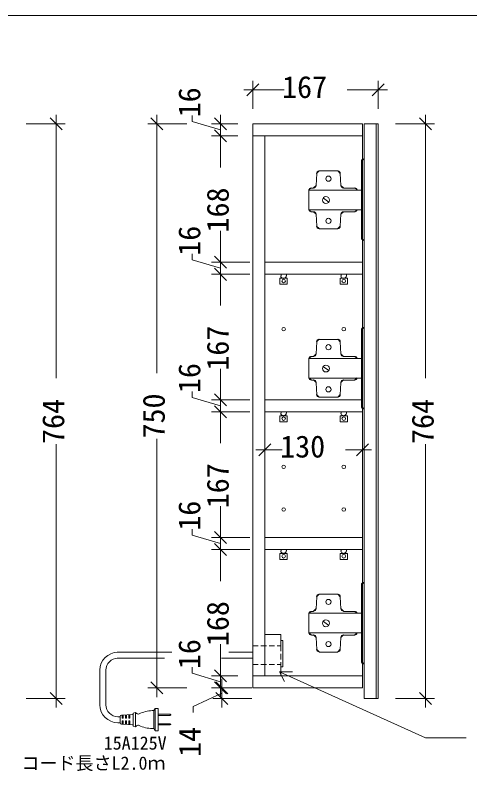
# Model space of a CAD drawing. Units: millimetres, scale not verified. Extents: x -1249 to 1249, y -827 to 827.
# Drawn here: x -14 to 591, y -196 to 827 of the extents above; entities that cross this region are included whole.
import ezdxf
from ezdxf.enums import TextEntityAlignment as Align

# ---------------------------------------------------------------- set-up
doc = ezdxf.new("R2010")
doc.units = ezdxf.units.MM
doc.header["$LTSCALE"] = 6
doc.linetypes.add('DASHED1', pattern=[1.8, 1.2, -0.6])
doc.layers.add('0-0_0', color=8, linetype='Continuous', lineweight=18)
doc.layers.add('0-1', color=7, linetype='Continuous', lineweight=15)
doc.styles.add('ＭＳ ゴシック', font='')
doc.styles.get('ＭＳ ゴシック').set_extended_font_data('MS Gothic')

msp = doc.modelspace()

# ---------------------------------------------------------------- linework, layer by layer
at = {"layer": '0-0_0', "color": 1}
for p, q in [((302.144, 702.181), (302.144, 739.302)), ((469.188, 702.181), (469.188, 739.302)), ((290.134, 727.292), (343.632, 727.292)), ((310.15, 735.299), (294.137, 719.286)), ((481.197, 727.292), (427.7, 727.292)), ((461.181, 719.286), (477.194, 735.299)), ((48.12, 674.158), (32.107, 690.171)), ((40.114, 694.174), (40.114, 344.073)), ((182.047, 674.158), (166.397, 690.171)), ((174.404, 694.174), (174.404, 350.624)), ((267.206, 674.158), (251.193, 690.171)), ((259.2, 654.142), (259.2, 694.174)), ((540.154, 674.158), (524.141, 690.171)), ((532.148, 694.174), (532.148, 344.073)), ((0.081, 682.165), (52.123, 682.165)), ((214.072, 682.165), (162.394, 682.165)), ((282.127, 682.165), (247.19, 682.165)), ((259.2, 678.161), (259.2, 623.936)), ((492.115, 682.165), (544.157, 682.165)), ((259.2, 486.006), (259.2, 539.868)), ((259.2, 469.993), (259.2, 510.026)), ((259.2, 494.013), (259.2, 440.515)), ((259.2, 302.949), (259.2, 356.447)), ((259.2, 286.936), (259.2, 326.969)), ((259.2, 310.956), (259.2, 257.458)), ((40.114, -94.099), (40.114, 256.002)), ((174.404, -80.27), (174.404, 263.281)), ((326.163, 256.73), (310.15, 240.717)), ((318.156, 248.724), (318.156, 260.733)), ((440.073, 240.717), (456.086, 256.73)), ((448.08, 248.724), (448.08, 260.733)), ((532.148, -94.099), (532.148, 256.002)), ((306.147, 248.724), (341.084, 248.724)), ((460.089, 248.724), (425.516, 248.724)), ((259.2, 119.892), (259.2, 173.39)), ((259.2, 103.879), (259.2, 143.912)), ((259.2, 127.899), (259.2, 74.037)), ((259.2, -64.257), (259.2, -10.031)), ((259.2, -80.27), (259.2, -40.237)), ((166.397, -60.253), (182.047, -76.266)), ((251.193, -60.253), (267.206, -76.266)), ((268.662, -76.266), (252.649, -60.253)), ((260.655, -94.099), (260.655, -56.25)), ((214.072, -68.26), (162.394, -68.26)), ((282.127, -68.26), (247.19, -68.26)), ((300.688, -68.26), (248.646, -68.26)), ((32.107, -74.083), (48.12, -90.096)), ((252.649, -74.083), (268.662, -90.096)), ((524.141, -74.083), (540.154, -90.096)), ((0.081, -82.089), (52.123, -82.089)), ((300.688, -82.089), (248.646, -82.089)), ((492.115, -82.089), (544.157, -82.089))]:
    msp.add_line(p, q, dxfattribs=at)
at = {"layer": '0-0_0', "color": 7}
for p, q in [((302.144, -52.247), (302.144, 666.152)), ((302.144, 666.152), (318.156, 666.152)), ((318.156, 666.152), (318.156, -52.247)), ((318.156, -52.247), (302.144, -52.247))]:
    msp.add_line(p, q, dxfattribs=at)
at = {"layer": '0-0_0'}
for p, q in [((446.624, 632.124), (450.081, 635.582)), ((386.939, 616.111), (390.397, 619.569)), ((415.144, 619.569), (418.601, 616.111)), ((376.495, 594.412), (379.843, 597.005)), ((386.208, 600.305), (382.754, 597.005)), ((422.786, 597.005), (419.333, 600.305)), ((437.708, 597.005), (441.055, 594.412)), ((379.843, 565.343), (376.495, 567.936)), ((382.754, 565.343), (386.208, 562.043)), ((419.333, 562.043), (422.786, 565.343)), ((441.055, 567.936), (437.708, 565.343)), ((390.397, 542.779), (386.939, 546.237)), ((418.601, 546.237), (415.144, 542.779)), ((450.081, 527.13), (446.624, 530.588)), ((446.624, 407.943), (450.081, 411.4)), ((386.939, 392.294), (390.397, 395.751)), ((415.144, 395.751), (418.601, 392.294)), ((376.495, 370.231), (379.843, 372.824)), ((386.208, 376.124), (382.754, 372.824)), ((422.786, 372.824), (419.333, 376.124)), ((437.708, 372.824), (441.055, 370.231)), ((379.843, 341.526), (376.495, 344.119)), ((382.754, 341.526), (386.208, 338.226)), ((419.333, 338.226), (422.786, 341.526)), ((441.055, 344.119), (437.708, 341.526)), ((390.397, 318.598), (386.939, 322.056)), ((418.601, 322.056), (415.144, 318.598)), ((450.081, 302.949), (446.624, 306.406)), ((446.624, 68.76), (450.081, 72.217)), ((386.939, 53.111), (390.397, 56.568)), ((415.144, 56.568), (418.601, 53.111)), ((376.495, 31.048), (379.843, 33.641)), ((386.208, 37.305), (382.754, 34.005)), ((422.786, 34.005), (419.333, 37.305)), ((437.708, 33.641), (441.055, 31.048)), ((379.843, 2.343), (376.495, 4.935)), ((382.754, 2.343), (386.208, -0.958)), ((419.333, -0.958), (422.786, 2.343)), ((441.055, 4.935), (437.708, 2.343)), ((390.397, -20.221), (386.939, -16.764)), ((418.601, -16.764), (415.144, -20.221)), ((450.081, -36.234), (446.624, -32.777))]:
    msp.add_line(p, q, dxfattribs=at)
at = {"layer": '0-0_0', "color": 7, "lineweight": 15}
for p, q in [((343.632, 476.908), (342.54, 476.908)), ((423.696, 476.908), (422.605, 476.908)), ((343.632, 293.851), (342.54, 293.851)), ((423.696, 293.851), (422.605, 293.851)), ((343.632, 110.794), (342.54, 110.794)), ((423.696, 110.794), (422.605, 110.794))]:
    msp.add_line(p, q, dxfattribs=at)
at = {"layer": '0-0_0', "color": 7}
for points in [[(-1249.379, -826.86), (1248.863, -826.86), (1248.863, 826.506), (-1249.379, 826.506)], [(302.144, -68.26), (302.144, 682.165), (448.08, 682.165), (448.08, -68.26)], [(302.144, 666.152), (302.144, 682.165), (448.08, 682.165), (448.08, 666.152)], [(466.276, 682.165), (466.276, -82.089), (469.188, -82.089), (469.188, 682.165), (450.263, 682.165), (450.263, -82.089), (466.276, -82.089)], [(318.156, 482.003), (318.156, 498.016), (448.08, 498.016), (448.08, 482.003)], [(318.156, 298.946), (318.156, 314.959), (448.08, 314.959), (448.08, 298.946)], [(318.156, 115.889), (318.156, 131.902), (448.08, 131.902), (448.08, 115.889)], [(302.144, -68.26), (302.144, -52.247), (448.08, -52.247), (448.08, -68.26)]]:
    msp.add_lwpolyline(points, close=True, dxfattribs=at)
at = {"layer": '0-0_0', "color": 1}
for points in [[(259.2, 674.158), (221.351, 685.44), (221.351, 693.447)], [(247.19, 666.152), (282.127, 666.152), (247.19, 666.152)], [(267.206, 658.145), (251.193, 674.158), (267.206, 658.145)], [(259.2, 490.009), (221.351, 501.291), (221.351, 509.298)], [(267.206, 490.009), (251.193, 506.022), (267.206, 490.009)], [(247.19, 498.016), (298.14, 498.016), (247.19, 498.016)], [(247.19, 482.003), (298.14, 482.003), (247.19, 482.003)], [(267.206, 473.996), (251.193, 490.009), (267.206, 473.996)], [(259.2, 306.952), (221.351, 318.234), (221.351, 326.241)], [(267.206, 306.952), (251.193, 322.965), (267.206, 306.952)], [(247.19, 314.959), (298.14, 314.959), (247.19, 314.959)], [(251.193, 306.952), (267.206, 290.939), (251.193, 306.952)], [(247.19, 298.946), (298.14, 298.946), (247.19, 298.946)], [(259.2, 123.895), (221.351, 135.177), (221.351, 143.184)], [(267.206, 123.895), (251.193, 139.908), (267.206, 123.895)], [(247.19, 131.902), (298.14, 131.902), (247.19, 131.902)], [(267.206, 107.882), (251.193, 123.895), (267.206, 107.882)], [(247.19, 115.889), (298.14, 115.889), (247.19, 115.889)], [(259.2, -60.253), (221.351, -48.608), (221.351, -40.601)], [(267.206, -60.253), (251.193, -44.24), (267.206, -60.253)], [(247.19, -52.247), (282.127, -52.247), (247.19, -52.247)], [(260.655, -75.175), (222.443, -93.007), (222.443, -101.014)]]:
    msp.add_lwpolyline(points, dxfattribs=at)
at = {"layer": '0-0_0'}
for points in [[(450.263, 526.766), (450.263, 635.218), (450.263, 526.766)], [(446.624, 631.942), (446.624, 530.406), (446.624, 631.942)], [(386.575, 600.28), (387.303, 615.929), (386.575, 600.28)], [(390.579, 619.569), (415.326, 619.569), (390.579, 619.569)], [(418.601, 615.929), (419.329, 600.28), (418.601, 615.929)], [(380.025, 596.641), (382.936, 596.641), (380.025, 596.641)], [(422.968, 596.641), (437.89, 596.641), (422.968, 596.641)], [(403.316, 578.081), (396.402, 583.176), (403.316, 578.081)], [(380.025, 565.343), (382.936, 565.343), (380.025, 565.343)], [(422.968, 565.343), (437.89, 565.343), (422.968, 565.343)], [(386.575, 562.068), (387.303, 546.055), (386.575, 562.068)], [(418.601, 546.055), (419.329, 562.068), (418.601, 546.055)], [(390.579, 542.415), (415.326, 542.415), (390.579, 542.415)], [(450.263, 302.585), (450.263, 411.036), (450.263, 302.585)], [(446.624, 407.761), (446.624, 306.225), (446.624, 407.761)], [(386.575, 376.099), (387.303, 392.112), (386.575, 376.099)], [(390.579, 395.387), (415.326, 395.387), (390.579, 395.387)], [(418.601, 392.112), (419.329, 376.099), (418.601, 392.112)], [(380.025, 372.824), (382.936, 372.824), (380.025, 372.824)], [(422.968, 372.824), (437.89, 372.824), (422.968, 372.824)], [(403.316, 353.899), (396.402, 358.994), (403.316, 353.899)], [(380.025, 341.162), (382.936, 341.162), (380.025, 341.162)], [(386.575, 337.886), (387.303, 321.874), (386.575, 337.886)], [(418.601, 321.874), (419.329, 337.886), (418.601, 321.874)], [(422.968, 341.162), (437.89, 341.162), (422.968, 341.162)], [(390.579, 318.598), (415.326, 318.598), (390.579, 318.598)], [(450.263, -36.234), (450.263, 72.217), (450.263, -36.234)], [(446.624, 68.578), (446.624, -32.959), (446.624, 68.578)], [(386.575, 36.916), (387.303, 52.929), (386.575, 36.916)], [(390.579, 56.568), (415.326, 56.568), (390.579, 56.568)], [(418.601, 52.929), (419.329, 36.916), (418.601, 52.929)], [(380.025, 33.641), (382.936, 33.641), (380.025, 33.641)], [(422.968, 33.641), (437.89, 33.641), (422.968, 33.641)], [(403.316, 14.716), (396.402, 20.175), (403.316, 14.716)], [(380.025, 1.979), (382.936, 1.979), (380.025, 1.979)], [(422.968, 1.979), (437.89, 1.979), (422.968, 1.979)], [(386.575, -1.297), (387.303, -16.946), (386.575, -1.297)], [(418.601, -16.946), (419.329, -1.297), (418.601, -16.946)], [(390.579, -20.585), (415.326, -20.585), (390.579, -20.585)]]:
    msp.add_lwpolyline(points, dxfattribs=at)
for points in [[(446.624, 594.094), (376.749, 594.094), (376.749, 567.891), (446.624, 567.891), (376.749, 567.891), (376.749, 594.094)], [(446.624, 369.912), (376.749, 369.912), (376.749, 343.709), (446.624, 343.709), (376.749, 343.709), (376.749, 369.912)], [(446.624, 31.093), (376.749, 31.093), (376.749, 4.89), (446.624, 4.89), (376.749, 4.89), (376.749, 31.093)]]:
    msp.add_lwpolyline(points, close=True, dxfattribs=at)
at = {"layer": '0-0_0', "color": 7, "lineweight": 15}
for points in [[(339.628, 479.819), (339.628, 482.003), (346.907, 482.003), (346.907, 479.819)], [(419.693, 479.819), (419.693, 482.003), (426.972, 482.003), (426.972, 479.819)], [(339.628, 297.126), (339.628, 298.946), (346.907, 298.946), (346.907, 297.126)], [(419.693, 297.126), (419.693, 298.946), (426.972, 298.946), (426.972, 297.126)], [(339.628, 114.069), (339.628, 115.889), (346.907, 115.889), (346.907, 114.069)], [(419.693, 114.069), (419.693, 115.889), (426.972, 115.889), (426.972, 114.069)]]:
    msp.add_lwpolyline(points, dxfattribs=at)
for points in [[(338.173, 476.908), (338.173, 468.901), (347.999, 468.901), (347.999, 476.908)], [(418.237, 476.908), (418.237, 468.901), (428.063, 468.901), (428.063, 476.908)], [(338.173, 293.851), (338.173, 285.844), (347.999, 285.844), (347.999, 293.851)], [(418.237, 293.851), (418.237, 285.844), (428.063, 285.844), (428.063, 293.851)], [(338.173, 110.794), (338.173, 102.787), (347.999, 102.787), (347.999, 110.794)], [(418.237, 110.794), (418.237, 102.787), (428.063, 102.787), (428.063, 110.794)]]:
    msp.add_lwpolyline(points, close=True, dxfattribs=at)
at = {"layer": '0-0_0'}
for centre, radius in [((402.77, 609.197), 3.457), ((402.77, 609.197), 3.457), ((399.495, 580.81), 4.549), ((399.495, 580.81), 4.549), ((402.77, 553.151), 3.457), ((402.77, 553.151), 3.457), ((402.77, 385.015), 3.457), ((402.77, 385.015), 3.457), ((399.495, 356.629), 4.549), ((399.495, 356.629), 4.549), ((402.77, 328.97), 3.457), ((402.77, 328.97), 3.457), ((402.77, 46.196), 3.457), ((402.77, 46.196), 3.457), ((399.495, 17.81), 4.549), ((399.495, 17.81), 4.549), ((402.77, -9.849), 3.457), ((402.77, -9.849), 3.457)]:
    msp.add_circle(centre, radius, dxfattribs=at)
at = {"layer": '0-0_0', "color": 7, "lineweight": 15}
for centre in [(343.086, 473.087), (423.15, 473.087), (343.086, 290.03), (423.15, 290.03), (343.086, 106.973), (423.15, 106.973)]:
    msp.add_circle(centre, 2.365, dxfattribs=at)
at = {"layer": '0-0_0', "color": 7}
for centre in [(343.086, 473.087), (423.15, 473.087), (343.086, 409.035), (423.15, 409.035), (343.086, 290.03), (423.15, 290.03), (343.086, 225.978), (423.15, 225.978), (343.086, 169.205), (423.15, 169.205), (343.086, 106.973), (423.15, 106.973)]:
    msp.add_circle(centre, 2.365, dxfattribs=at)
at = {"layer": '0-0_0'}
for centre, start, end in [((450.081, 632.124), 89.99996, 180.00004), ((390.397, 616.111), 89.99996, 180.00004), ((415.144, 616.111), 359.99996, 90.00004), ((379.843, 593.548), 90, 165.52001), ((382.754, 600.462), 269.99997, 357.39629), ((422.786, 600.462), 182.60371, 270.00003), ((437.708, 593.548), 14.47999, 90), ((379.843, 568.8), 194.47999, 270), ((382.754, 561.886), 2.60371, 90.00003), ((422.786, 561.886), 89.99997, 177.39629), ((437.708, 568.8), 270, 345.52001), ((390.397, 546.237), 179.99996, 270.00004), ((415.144, 546.237), 269.99996, 0.00004), ((450.081, 530.588), 179.99996, 270.00004), ((450.081, 407.943), 89.99996, 180.00004), ((390.397, 392.294), 89.99996, 180.00004), ((415.144, 392.294), 359.99996, 90.00004), ((379.843, 369.366), 90, 165.52001), ((382.754, 376.281), 269.99997, 357.39629), ((422.786, 376.281), 182.60371, 270.00003), ((437.708, 369.366), 14.47999, 90), ((379.843, 344.983), 194.47999, 270), ((382.754, 338.068), 2.60371, 90.00003), ((422.786, 338.068), 89.99997, 177.39629), ((437.708, 344.983), 270, 345.52001), ((390.397, 322.055), 179.99996, 270.00004), ((415.144, 322.055), 269.99996, 0.00004), ((450.081, 306.406), 179.99996, 270.00004), ((450.081, 68.76), 89.99996, 180.00004), ((390.397, 53.111), 89.99996, 180.00004), ((415.144, 53.111), 359.99996, 90.00004), ((379.843, 30.183), 90, 165.52001), ((382.754, 37.462), 269.99997, 357.39629), ((422.786, 37.462), 182.60371, 270.00003), ((437.708, 30.183), 14.47999, 90), ((379.843, 5.8), 194.47999, 270), ((382.754, -1.115), 2.60371, 90.00003), ((422.786, -1.115), 89.99997, 177.39629), ((437.708, 5.8), 270, 345.52001), ((390.397, -16.764), 179.99996, 270.00004), ((415.144, -16.764), 269.99996, 0.00004), ((450.081, -32.777), 179.99996, 270.00004)]:
    msp.add_arc(centre, 3.457, start, end, dxfattribs=at)
at = {"layer": '0-0_0', "color": 7, "lineweight": 15}
for centre, start, end in [((342.358, 480.001), 180, 270), ((343.45, 480.001), 270, 360), ((422.423, 480.001), 180, 270), ((423.514, 480.001), 270, 360), ((342.358, 297.308), 180, 270), ((343.45, 297.308), 270, 360), ((422.423, 297.308), 180, 270), ((423.514, 297.308), 270, 360), ((342.358, 114.251), 180, 270), ((343.45, 114.251), 270, 360), ((422.423, 114.251), 180, 270), ((423.514, 114.251), 270, 360)]:
    msp.add_arc(centre, 3.093, start, end, dxfattribs=at)
at = {"layer": '0-1', "lineweight": 18}
for p, q in [((339.156, 2.753), (318.156, 2.753)), ((339.156, -12.247), (339.156, 2.753)), ((339.156, -5.063), (342.156, -5.063)), ((342.156, -5.063), (342.156, -40.063)), ((339.156, -52.247), (339.156, -37.247)), ((339.156, -40.063), (342.156, -40.063))]:
    msp.add_line(p, q, dxfattribs=at)
at = {"layer": '0-1', "color": 4, "linetype": 'DASHED1', "lineweight": 9}
for p, q in [((302.144, -12.247), (339.156, -12.247)), ((339.156, -12.247), (339.156, -37.247)), ((302.144, -37.247), (339.156, -37.247))]:
    msp.add_line(p, q, dxfattribs=at)
at = {"layer": '0-1'}
for p, q in [((194.316, -20.747), (121.577, -20.747)), ((184.316, -28.747), (121.577, -28.747)), ((302.33, -28.747), (260.227, -28.747)), ((302.33, -20.747), (270.227, -20.747)), ((98.332, -44.747), (98.332, -90.468)), ((106.332, -44.747), (106.332, -90.468)), ((337.6, -46.722), (532.072, -134.424)), ((337.6, -46.722), (355.063, -46.722)), ((344.149, -59.819), (337.6, -46.722)), ((171.877, -95.384), (170.361, -98.384)), ((170.361, -98.384), (170.361, -110.384)), ((122.332, -106.468), (125.376, -106.468)), ((127.29, -104.302), (141.896, -103.676)), ((170.361, -110.384), (170.361, -122.384)), ((192.04, -103.299), (192.04, -104.769)), ((122.332, -114.468), (125.376, -114.468)), ((141.896, -117.092), (127.29, -116.467)), ((171.877, -125.384), (170.361, -122.384)), ((192.04, -117.469), (192.04, -115.999)), ((532.072, -134.424), (586.076, -134.424))]:
    msp.add_line(p, q, dxfattribs=at)
at = {"layer": '0-1', "lineweight": 18}
msp.add_lwpolyline([(318.156, 2.753), (318.156, -52.247), (339.156, -52.247)], dxfattribs=at)
at = {"layer": '0-1'}
for points in [[(145.876, -119.934), (142.876, -118.934), (142.876, -110.384), (142.876, -101.834), (145.876, -100.834)], [(145.876, -100.834), (145.876, -110.384), (145.876, -119.934)], [(125.376, -114.468), (125.376, -110.384), (125.376, -106.3)], [(127.876, -104.277), (127.876, -108.634), (129.376, -108.634), (129.376, -104.213)], [(127.876, -116.491), (127.876, -112.134), (129.376, -112.134), (129.376, -116.556)], [(132.376, -104.084), (132.376, -108.634), (133.876, -108.634), (133.876, -104.019)], [(132.376, -116.684), (132.376, -112.134), (133.876, -112.134), (133.876, -116.749)], [(136.876, -103.891), (136.876, -108.634), (138.376, -108.634), (138.376, -103.827)], [(136.876, -116.877), (136.876, -112.134), (138.376, -112.134), (138.376, -116.942)], [(175.877, -103.299), (192.04, -103.299), (192.877, -103.784), (192.877, -104.284), (192.039, -104.769), (175.877, -104.769)], [(175.877, -117.469), (192.04, -117.469), (192.877, -116.984), (192.877, -116.484), (192.039, -115.999), (175.877, -115.999)]]:
    msp.add_lwpolyline(points, dxfattribs=at)
msp.add_lwpolyline([(175.877, -110.384), (175.877, -125.384), (171.877, -125.384), (171.877, -110.384), (171.877, -95.384), (175.877, -95.384)], close=True, dxfattribs=at)
for centre, radius, start, end in [((122.332, -44.747), 24, 90, 180), ((122.332, -44.747), 16, 90, 180), ((122.332, -90.468), 24, 180, 270), ((122.332, -90.468), 16, 180, 270), ((149.6, -98.512), 4.388, 211.95122, 312.26714), ((170.115, -145.759), 47.376, 89.70287, 111.76006), ((127.376, -106.3), 2, 92.45402, 180), ((141.876, -102.676), 1, 271.12466, 0.56138), ((127.376, -114.468), 2, 180, 267.54598), ((141.876, -118.092), 1, 359.43862, 88.87534), ((149.6, -122.257), 4.388, 47.73286, 148.04878), ((170.115, -75.009), 47.376, 248.23994, 270.29713)]:
    msp.add_arc(centre, radius, start, end, dxfattribs=at)

# ---------------------------------------------------------------- texts
at = {"layer": '0-0_0', "color": 7, "style": 'ＭＳ ゴシック'}
for s, height, p in [('167', 29.33, (341.084, 707.716)), ('130', 29.33, (338.537, 229.511)), ('コード長さL2.0ｍ', 17.6, (-6.139, -182.272))]:
    msp.add_text(s, height=height, dxfattribs=at).set_placement(p, align=Align.BOTTOM_LEFT)
for s, p in [('16', (240.927, 690.899)), ('168', (278.776, 537.684)), ('16', (240.927, 506.75)), ('167', (278.776, 353.899)), ('16', (240.927, 324.057)), ('750', (193.616, 263.645)), ('764', (59.69, 256.366)), ('764', (551.724, 256.366)), ('167', (278.776, 170.842)), ('16', (240.927, 141)), ('168', (278.776, -12.579)), ('16', (240.927, -43.149)), ('14', (241.579, -159.97))]:
    msp.add_text(s, height=29.33, rotation=90, dxfattribs=at).set_placement(p, align=Align.BOTTOM_LEFT)
at = {"layer": '0-1', "style": 'ＭＳ ゴシック'}
msp.add_text('15A125V', height=17.6, dxfattribs=at).set_placement((103.455, -155.56), align=Align.BOTTOM_LEFT)

doc.saveas('drawing.dxf')
